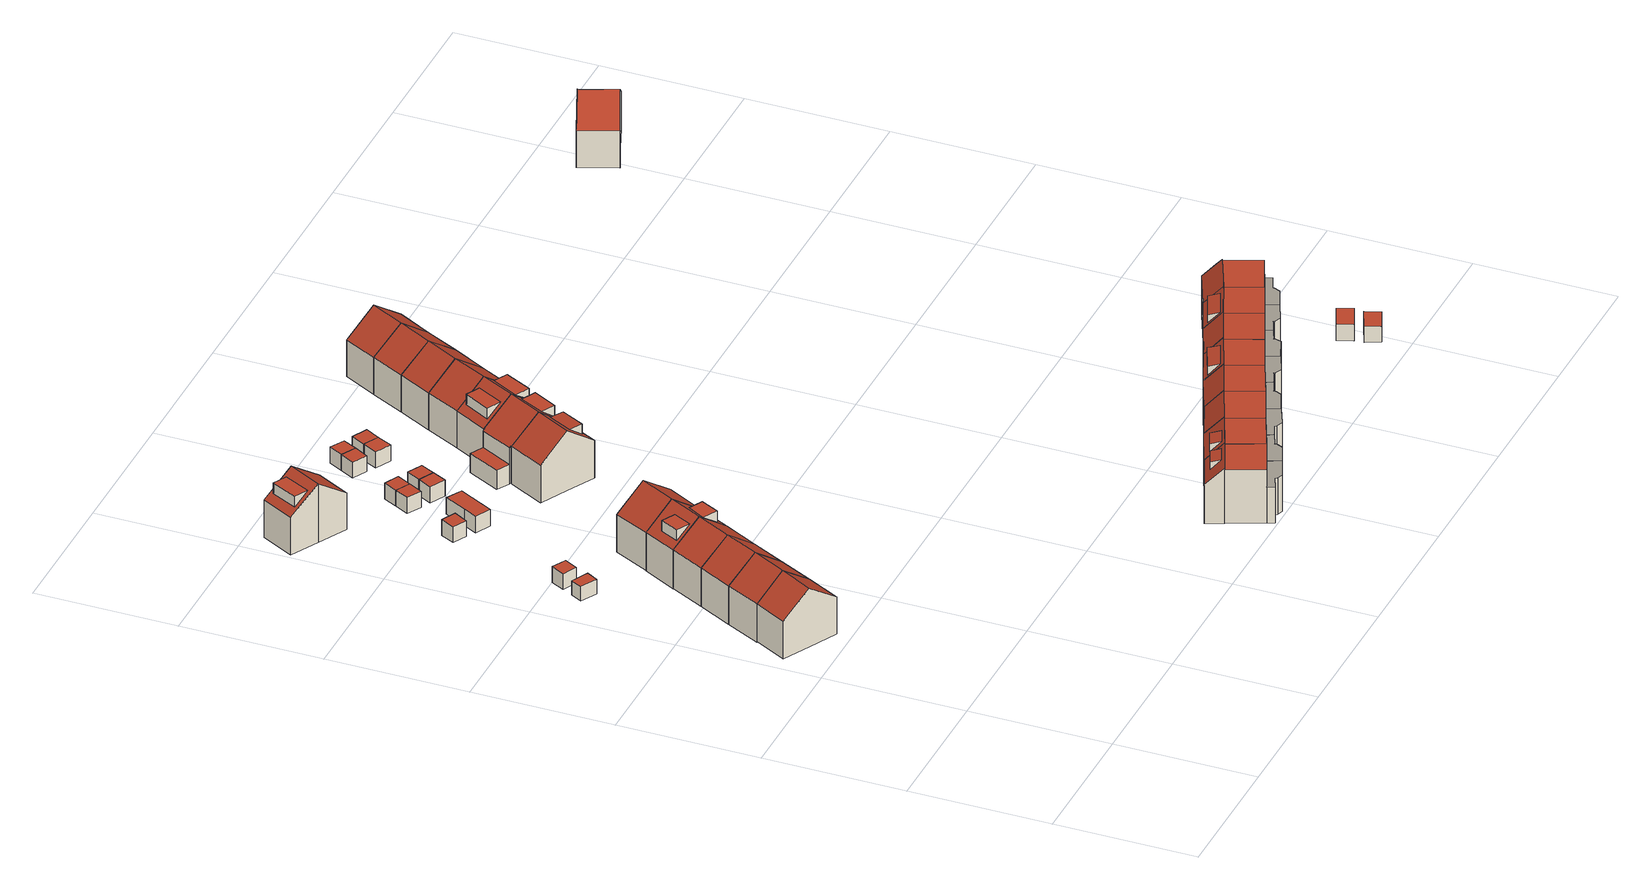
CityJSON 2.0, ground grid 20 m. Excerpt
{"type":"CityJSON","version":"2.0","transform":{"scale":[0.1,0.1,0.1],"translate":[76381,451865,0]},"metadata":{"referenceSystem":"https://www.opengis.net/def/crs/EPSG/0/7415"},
"CityObjects":{
"building1":{"type":"Building","attributes":{"Volume":343.25,"Dakoppervlakte":58.41,"Muuroppervlakte":189.52,"Vloeroppervlakte":47.1,"hoogte_Z_max_in_m_NAP":9.98,"GEB_DOEL":"woonfunctie","dateOfConstruction":"1986-01-01","measuredHeight":8.92},"geometry":[{"type":"Solid","lod":"2","boundaries":[[[[0,1,2,3,4,5]],[[6,7,8,9]],[[10,11,8,7]],[[10,2,1,11]],[[5,4,6,9]],[[7,6,4,3]],[[9,8,11,1,0,5]],[[2,10,7,3]]]],"semantics":{"surfaces":[{"type":"GroundSurface"},{"type":"RoofSurface"},{"type":"WallSurface"}],"values":[[0,1,1,2,2,2,2,2]]}}]},
"building2":{"type":"Building","attributes":{"Volume":354.27,"Dakoppervlakte":60.07,"Muuroppervlakte":192.04,"Vloeroppervlakte":48.44,"hoogte_Z_max_in_m_NAP":9.98,"GEB_DOEL":"woonfunctie","dateOfConstruction":"1986-01-01","measuredHeight":8.95},"geometry":[{"type":"Solid","lod":"2","boundaries":[[[[12,13,14,15,16,17]],[[18,7,6,19]],[[10,7,18,20]],[[19,6,16,15]],[[20,13,12,10]],[[7,10,12,17]],[[19,15,14,13,20,18]],[[17,16,6,7]]]],"semantics":{"surfaces":[{"type":"GroundSurface"},{"type":"RoofSurface"},{"type":"WallSurface"}],"values":[[0,1,1,2,2,2,2,2]]}}]},
"building3":{"type":"Building","attributes":{"Volume":11.08,"Dakoppervlakte":4.88,"Muuroppervlakte":20.39,"Vloeroppervlakte":4.88,"hoogte_Z_max_in_m_NAP":3.25,"GEB_DOEL":"onbekend","dateOfConstruction":"1986-01-01","measuredHeight":2.27},"geometry":[{"type":"Solid","lod":"2","boundaries":[[[[21,22,23,24]],[[25,26,27,28]],[[24,26,25,21]],[[24,23,27,26]],[[28,27,23,22]],[[22,21,25,28]]]],"semantics":{"surfaces":[{"type":"GroundSurface"},{"type":"RoofSurface"},{"type":"WallSurface"}],"values":[[0,1,2,2,2,2]]}}]},
"building4":{"type":"Building","attributes":{"Volume":351.64,"Dakoppervlakte":59.51,"Muuroppervlakte":191.82,"Vloeroppervlakte":47.98,"hoogte_Z_max_in_m_NAP":9.98,"GEB_DOEL":"woonfunctie","dateOfConstruction":"1986-01-01","measuredHeight":8.96},"geometry":[{"type":"Solid","lod":"2","boundaries":[[[[29,15,14,13,30,31]],[[32,33,18,19]],[[34,20,18,33]],[[20,34,30,13]],[[32,19,15,29]],[[33,32,29,31]],[[19,18,20,13,14,15]],[[31,30,34,33]]]],"semantics":{"surfaces":[{"type":"GroundSurface"},{"type":"RoofSurface"},{"type":"WallSurface"}],"values":[[0,1,1,2,2,2,2,2]]}}]},
"building5":{"type":"Building","attributes":{"Volume":11.89,"Dakoppervlakte":4.83,"Muuroppervlakte":21.63,"Vloeroppervlakte":4.83,"hoogte_Z_max_in_m_NAP":3.43,"GEB_DOEL":"onbekend","dateOfConstruction":"1986-01-01","measuredHeight":2.46},"geometry":[{"type":"Solid","lod":"2","boundaries":[[[[35,36,37,38]],[[39,40,41,42]],[[38,40,39,35]],[[38,37,41,40]],[[36,42,41,37]],[[36,35,39,42]]]],"semantics":{"surfaces":[{"type":"GroundSurface"},{"type":"RoofSurface"},{"type":"WallSurface"}],"values":[[0,1,2,2,2,2]]}}]},
"building6":{"type":"Building","attributes":{"Volume":354.83,"Dakoppervlakte":60.07,"Muuroppervlakte":192.38,"Vloeroppervlakte":48.44,"hoogte_Z_max_in_m_NAP":9.98,"GEB_DOEL":"woonfunctie","dateOfConstruction":"1986-01-01","measuredHeight":8.96},"geometry":[{"type":"Solid","lod":"2","boundaries":[[[[29,31,30,43,44,45]],[[46,47,33,32]],[[48,34,33,47]],[[29,45,46,32]],[[34,48,43,30]],[[31,33,34,30]],[[46,45,44,43,48,47]],[[31,29,32,33]]]],"semantics":{"surfaces":[{"type":"GroundSurface"},{"type":"RoofSurface"},{"type":"WallSurface"}],"values":[[0,1,1,2,2,2,2,2]]}}]},
"building7":{"type":"Building","attributes":{"Volume":366.99,"Dakoppervlakte":44.01,"Muuroppervlakte":194.55,"Vloeroppervlakte":48.16,"hoogte_Z_max_in_m_NAP":9.98,"GEB_DOEL":"woonfunctie","dateOfConstruction":"1986-01-01","measuredHeight":9.05},"children":["building7-1","building7-2"],"geometry":[{"type":"Solid","lod":"2","boundaries":[[[[49,50,51,52,53,54]],[[47,46,55,56],[57,58,59,60]],[[56,61,48,47],[62,63,64,65]],[[53,52,55,46]],[[51,56,55,52]],[[48,49,54,53,46,47]],[[61,50,49,48]],[[50,61,56,51]],[[60,66,67,57]],[[66,60,59]],[[67,66,59,58]],[[58,57,67]],[[62,65,68,69]],[[68,65,64]],[[69,68,64,63]],[[69,63,62]]]],"semantics":{"surfaces":[{"type":"GroundSurface"},{"type":"RoofSurface"},{"type":"WallSurface"}],"values":[[0,1,1,2,2,2,2,2,1,2,2,2,1,2,2,2]]}}]},
"building7-1":{"type":"BuildingInstallation","attributes":{"relationToConstruction":"outside"},"parents":["building7"],"geometry":[{"type":"MultiSurface","lod":"2","boundaries":[[[60,66,67,57]],[[66,60,59]],[[67,66,59,58]],[[58,57,67]]],"semantics":{"surfaces":[{"type":"RoofSurface"},{"type":"WallSurface"}],"values":[0,1,1,1]}}]},
"building7-2":{"type":"BuildingInstallation","attributes":{"relationToConstruction":"outside"},"parents":["building7"],"geometry":[{"type":"MultiSurface","lod":"2","boundaries":[[[62,65,68,69]],[[68,65,64]],[[69,68,64,63]],[[69,63,62]]],"semantics":{"surfaces":[{"type":"RoofSurface"},{"type":"WallSurface"}],"values":[0,1,1,1]}}]},
"building8":{"type":"Building","attributes":{"Volume":364.09,"Dakoppervlakte":49.51,"Muuroppervlakte":193.72,"Vloeroppervlakte":49.14,"hoogte_Z_max_in_m_NAP":9.94,"GEB_DOEL":"woonfunctie","dateOfConstruction":"1986-01-01","measuredHeight":8.93},"children":["building8-1"],"geometry":[{"type":"Solid","lod":"2","boundaries":[[[[70,71,72,73,74,75]],[[76,77,78,79]],[[78,80,81,79],[82,83,84,85]],[[81,80,71,70]],[[75,79,81,70]],[[76,74,73,77]],[[75,74,76,79]],[[80,78,77,73,72,71]],[[86,87,82,85]],[[86,85,84]],[[87,86,84,83]],[[87,83,82]]]],"semantics":{"surfaces":[{"type":"GroundSurface"},{"type":"RoofSurface"},{"type":"WallSurface"}],"values":[[0,1,1,2,2,2,2,2,1,2,2,2]]}}]},
"building8-1":{"type":"BuildingInstallation","attributes":{"relationToConstruction":"outside"},"parents":["building8"],"geometry":[{"type":"MultiSurface","lod":"2","boundaries":[[[86,87,82,85]],[[86,85,84]],[[87,86,84,83]],[[87,83,82]]],"semantics":{"surfaces":[{"type":"RoofSurface"},{"type":"WallSurface"}],"values":[0,1,1,1]}}]},
"building9":{"type":"Building","attributes":{"Volume":373.85,"Dakoppervlakte":63.21,"Muuroppervlakte":196.17,"Vloeroppervlakte":50.97,"hoogte_Z_max_in_m_NAP":9.98,"GEB_DOEL":"woonfunctie","dateOfConstruction":"1986-01-01","measuredHeight":8.98},"geometry":[{"type":"Solid","lod":"2","boundaries":[[[[88,89,90,91,92,93]],[[94,95,56,55]],[[56,95,96,61]],[[55,90,89,94]],[[61,96,93,92]],[[91,56,61,92]],[[94,89,88,93,96,95]],[[91,90,55,56]]]],"semantics":{"surfaces":[{"type":"GroundSurface"},{"type":"RoofSurface"},{"type":"WallSurface"}],"values":[[0,1,1,2,2,2,2,2]]}}]},
"building10":{"type":"Building","attributes":{"Volume":11.78,"Dakoppervlakte":4.84,"Muuroppervlakte":21.43,"Vloeroppervlakte":4.84,"hoogte_Z_max_in_m_NAP":3.41,"GEB_DOEL":"onbekend","dateOfConstruction":"1986-01-01","measuredHeight":2.44},"geometry":[{"type":"Solid","lod":"2","boundaries":[[[[97,98,99,100]],[[101,102,103,104]],[[100,102,101,97]],[[100,99,103,102]],[[98,104,103,99]],[[98,97,101,104]]]],"semantics":{"surfaces":[{"type":"GroundSurface"},{"type":"RoofSurface"},{"type":"WallSurface"}],"values":[[0,1,2,2,2,2]]}}]},
"building11":{"type":"Building","attributes":{"Volume":34.91,"Dakoppervlakte":14.15,"Muuroppervlakte":40.33,"Vloeroppervlakte":14.15,"hoogte_Z_max_in_m_NAP":3.41,"GEB_DOEL":"onbekend","dateOfConstruction":"1986-01-01","measuredHeight":2.47},"geometry":[{"type":"Solid","lod":"2","boundaries":[[[[105,106,107,108,109]],[[110,111,112,113,114]],[[106,105,111,110]],[[105,109,112,111]],[[109,108,113,112]],[[113,108,107,114]],[[114,107,106,110]]]],"semantics":{"surfaces":[{"type":"GroundSurface"},{"type":"RoofSurface"},{"type":"WallSurface"}],"values":[[0,1,2,2,2,2,2]]}}]},
"building12":{"type":"Building","attributes":{"Volume":12.37,"Dakoppervlakte":5.14,"Muuroppervlakte":21.82,"Vloeroppervlakte":5.14,"hoogte_Z_max_in_m_NAP":3.38,"GEB_DOEL":"onbekend","dateOfConstruction":"1986-01-01","measuredHeight":2.41},"geometry":[{"type":"Solid","lod":"2","boundaries":[[[[115,116,117,118]],[[119,120,121,122]],[[117,116,122,121]],[[116,115,119,122]],[[118,120,119,115]],[[118,117,121,120]]]],"semantics":{"surfaces":[{"type":"GroundSurface"},{"type":"RoofSurface"},{"type":"WallSurface"}],"values":[[0,1,2,2,2,2]]}}]},
"building13":{"type":"Building","attributes":{"Volume":12.32,"Dakoppervlakte":5.15,"Muuroppervlakte":21.73,"Vloeroppervlakte":5.15,"hoogte_Z_max_in_m_NAP":3.38,"GEB_DOEL":"onbekend","dateOfConstruction":"1986-01-01","measuredHeight":2.39},"geometry":[{"type":"Solid","lod":"2","boundaries":[[[[123,124,115,118]],[[125,120,119,126]],[[123,118,120,125]],[[118,115,119,120]],[[119,115,124,126]],[[123,125,126,124]]]],"semantics":{"surfaces":[{"type":"GroundSurface"},{"type":"RoofSurface"},{"type":"WallSurface"}],"values":[[0,1,2,2,2,2]]}}]},
"building14":{"type":"Building","attributes":{"Volume":13.32,"Dakoppervlakte":5.54,"Muuroppervlakte":22.66,"Vloeroppervlakte":5.54,"hoogte_Z_max_in_m_NAP":3.38,"GEB_DOEL":"onbekend","dateOfConstruction":"1986-01-01","measuredHeight":2.4},"geometry":[{"type":"Solid","lod":"2","boundaries":[[[[127,128,129,130]],[[131,132,133,134]],[[127,130,132,131]],[[130,129,133,132]],[[133,129,128,134]],[[127,131,134,128]]]],"semantics":{"surfaces":[{"type":"GroundSurface"},{"type":"RoofSurface"},{"type":"WallSurface"}],"values":[[0,1,2,2,2,2]]}}]},
"building15":{"type":"Building","attributes":{"Volume":13.22,"Dakoppervlakte":5.52,"Muuroppervlakte":22.52,"Vloeroppervlakte":5.52,"hoogte_Z_max_in_m_NAP":3.38,"GEB_DOEL":"onbekend","dateOfConstruction":"1986-01-01","measuredHeight":2.39},"geometry":[{"type":"Solid","lod":"2","boundaries":[[[[129,135,136,130]],[[137,138,133,132]],[[130,132,133,129]],[[130,136,137,132]],[[135,138,137,136]],[[135,129,133,138]]]],"semantics":{"surfaces":[{"type":"GroundSurface"},{"type":"RoofSurface"},{"type":"WallSurface"}],"values":[[0,1,2,2,2,2]]}}]},
"building16":{"type":"Building","attributes":{"Volume":12.93,"Dakoppervlakte":5.38,"Muuroppervlakte":22.31,"Vloeroppervlakte":5.38,"hoogte_Z_max_in_m_NAP":3.38,"GEB_DOEL":"onbekend","dateOfConstruction":"1986-01-01","measuredHeight":2.41},"geometry":[{"type":"Solid","lod":"2","boundaries":[[[[139,140,141,142]],[[143,144,145,146]],[[141,140,146,145]],[[143,146,140,139]],[[142,144,143,139]],[[142,141,145,144]]]],"semantics":{"surfaces":[{"type":"GroundSurface"},{"type":"RoofSurface"},{"type":"WallSurface"}],"values":[[0,1,2,2,2,2]]}}]},
"building17":{"type":"Building","attributes":{"Volume":382.59,"Dakoppervlakte":53.85,"Muuroppervlakte":196.72,"Vloeroppervlakte":51.3,"hoogte_Z_max_in_m_NAP":9.95,"GEB_DOEL":"woonfunctie","dateOfConstruction":"1986-01-01","measuredHeight":9},"children":["building17-1"],"geometry":[{"type":"Solid","lod":"2","boundaries":[[[[147,148,149,150,151,152]],[[153,154,155,156],[157,158,159,160]],[[154,153,161,162]],[[155,151,150,156]],[[153,156,150,149]],[[148,147,162,161]],[[149,148,161,153]],[[155,154,162,147,152,151]],[[163,164,160,159]],[[163,158,157,164]],[[157,160,164]],[[163,159,158]]]],"semantics":{"surfaces":[{"type":"GroundSurface"},{"type":"RoofSurface"},{"type":"WallSurface"}],"values":[[0,1,1,2,2,2,2,2,1,2,2,2]]}}]},
"building17-1":{"type":"BuildingInstallation","attributes":{"relationToConstruction":"outside"},"parents":["building17"],"geometry":[{"type":"MultiSurface","lod":"2","boundaries":[[[163,164,160,159]],[[163,158,157,164]],[[157,160,164]],[[163,159,158]]],"semantics":{"surfaces":[{"type":"RoofSurface"},{"type":"WallSurface"}],"values":[0,1,1,1]}}]},
"building18":{"type":"Building","attributes":{"Volume":12.96,"Dakoppervlakte":5.38,"Muuroppervlakte":22.37,"Vloeroppervlakte":5.38,"hoogte_Z_max_in_m_NAP":3.38,"GEB_DOEL":"onbekend","dateOfConstruction":"1986-01-01","measuredHeight":2.41},"geometry":[{"type":"Solid","lod":"2","boundaries":[[[[139,142,165,166]],[[167,144,143,168]],[[165,142,144,167]],[[142,139,143,144]],[[143,139,166,168]],[[166,165,167,168]]]],"semantics":{"surfaces":[{"type":"GroundSurface"},{"type":"RoofSurface"},{"type":"WallSurface"}],"values":[[0,1,2,2,2,2]]}}]},
"building19":{"type":"Building","attributes":{"Volume":420.65,"Dakoppervlakte":46.7,"Muuroppervlakte":227.82,"Vloeroppervlakte":56.4,"hoogte_Z_max_in_m_NAP":9.1,"GEB_DOEL":"woonfunctie","dateOfConstruction":"1982-01-01","measuredHeight":8.34},"children":["building19-1"],"geometry":[{"type":"Solid","lod":"2","boundaries":[[[[169,170,171,172,173,174,175,176,177,178,179]],[[180,181,182,183]],[[184,185,186,187],[188,189,190,191]],[[192,193,194,195,196,197,198]],[[181,180,193,178,177]],[[183,182,174,173,194]],[[195,172,171,196]],[[196,171,170,197]],[[197,170,169,198]],[[198,169,179,192]],[[178,193,192,179]],[[194,193,180,183]],[[177,176,185,184,181]],[[185,176,175,186]],[[175,174,182,187,186]],[[187,182,181,184]],[[195,194,173,172]],[[199,200,189,188]],[[188,191,199]],[[200,199,191,190]],[[190,189,200]]]],"semantics":{"surfaces":[{"type":"GroundSurface"},{"type":"RoofSurface"},{"type":"OuterFloorSurface"},{"type":"WallSurface"}],"values":[[0,1,1,2,3,3,3,3,3,3,3,3,3,3,3,3,3,1,3,3,3]]}}]},
"building19-1":{"type":"BuildingInstallation","attributes":{"relationToConstruction":"outside"},"parents":["building19"],"geometry":[{"type":"MultiSurface","lod":"2","boundaries":[[[199,200,189,188]],[[188,191,199]],[[200,199,191,190]],[[190,189,200]]],"semantics":{"surfaces":[{"type":"RoofSurface"},{"type":"WallSurface"}],"values":[0,1,1,1]}}]},
"building20":{"type":"Building","attributes":{"Volume":13.27,"Dakoppervlakte":5.45,"Muuroppervlakte":22.74,"Vloeroppervlakte":5.45,"hoogte_Z_max_in_m_NAP":3.38,"GEB_DOEL":"onbekend","dateOfConstruction":"1986-01-01","measuredHeight":2.43},"geometry":[{"type":"Solid","lod":"2","boundaries":[[[[201,202,203,204]],[[205,206,207,208]],[[204,206,205,201]],[[204,203,207,206]],[[202,208,207,203]],[[202,201,205,208]]]],"semantics":{"surfaces":[{"type":"GroundSurface"},{"type":"RoofSurface"},{"type":"WallSurface"}],"values":[[0,1,2,2,2,2]]}}]},
"building21":{"type":"Building","attributes":{"Volume":397.71,"Dakoppervlakte":62.47,"Muuroppervlakte":204.57,"Vloeroppervlakte":60.88,"hoogte_Z_max_in_m_NAP":9.95,"GEB_DOEL":"woonfunctie","dateOfConstruction":"1986-01-01","measuredHeight":8.91},"children":["building21-1"],"geometry":[{"type":"Solid","lod":"2","boundaries":[[[[209,210,211,212,213,214,215,216,217,218,219,220]],[[221,222,161,153,223,224,225,226]],[[153,156,227,223],[228,229,230,231]],[[232,233,234,235]],[[220,227,156,209]],[[224,218,217,225]],[[226,225,217,216,232]],[[221,235,213,212,222]],[[212,211,161,222]],[[153,161,211,210]],[[215,233,232,216]],[[233,215,214,234]],[[235,234,214,213]],[[235,221,226,232]],[[210,209,156,153]],[[224,223,227,220,219,218]],[[236,228,231,237]],[[237,230,229,236]],[[229,228,236]],[[237,231,230]]]],"semantics":{"surfaces":[{"type":"GroundSurface"},{"type":"RoofSurface"},{"type":"WallSurface"}],"values":[[0,1,1,1,2,2,2,2,2,2,2,2,2,2,2,2,1,2,2,2]]}}]},
"building21-1":{"type":"BuildingInstallation","attributes":{"relationToConstruction":"outside"},"parents":["building21"],"geometry":[{"type":"MultiSurface","lod":"2","boundaries":[[[236,228,231,237]],[[237,230,229,236]],[[229,228,236]],[[237,231,230]]],"semantics":{"surfaces":[{"type":"RoofSurface"},{"type":"WallSurface"}],"values":[0,1,1,1]}}]},
"building22":{"type":"Building","attributes":{"Volume":13.1,"Dakoppervlakte":5.45,"Muuroppervlakte":22.45,"Vloeroppervlakte":5.45,"hoogte_Z_max_in_m_NAP":3.38,"GEB_DOEL":"onbekend","dateOfConstruction":"1986-01-01","measuredHeight":2.4},"geometry":[{"type":"Solid","lod":"2","boundaries":[[[[238,239,240,241]],[[207,242,243,208]],[[240,239,208,243]],[[239,238,207,208]],[[207,238,241,242]],[[240,243,242,241]]]],"semantics":{"surfaces":[{"type":"GroundSurface"},{"type":"RoofSurface"},{"type":"WallSurface"}],"values":[[0,1,2,2,2,2]]}}]},
"building23":{"type":"Building","attributes":{"Volume":364.3,"Dakoppervlakte":36.92,"Muuroppervlakte":190.36,"Vloeroppervlakte":48.13,"hoogte_Z_max_in_m_NAP":9.95,"GEB_DOEL":"woonfunctie","dateOfConstruction":"1986-01-01","measuredHeight":8.92},"children":["building23-1","building23-2"],"geometry":[{"type":"Solid","lod":"2","boundaries":[[[[218,244,245,246,220,219]],[[247,248,224,223],[249,250,251,252]],[[223,227,253,247],[254,255,256,257]],[[220,246,253,227]],[[245,247,253,246]],[[227,223,224,218,219,220]],[[224,248,244,218]],[[244,248,247,245]],[[249,252,258,259]],[[258,252,251]],[[259,258,251,250]],[[259,250,249]],[[260,254,257,261]],[[261,256,255,260]],[[255,254,260]],[[261,257,256]]]],"semantics":{"surfaces":[{"type":"GroundSurface"},{"type":"RoofSurface"},{"type":"WallSurface"}],"values":[[0,1,1,2,2,2,2,2,1,2,2,2,1,2,2,2]]}}]},
"building23-1":{"type":"BuildingInstallation","attributes":{"relationToConstruction":"outside"},"parents":["building23"],"geometry":[{"type":"MultiSurface","lod":"2","boundaries":[[[249,252,258,259]],[[258,252,251]],[[259,258,251,250]],[[259,250,249]]],"semantics":{"surfaces":[{"type":"RoofSurface"},{"type":"WallSurface"}],"values":[0,1,1,1]}}]},
"building23-2":{"type":"BuildingInstallation","attributes":{"relationToConstruction":"outside"},"parents":["building23"],"geometry":[{"type":"MultiSurface","lod":"2","boundaries":[[[260,254,257,261]],[[261,256,255,260]],[[255,254,260]],[[261,257,256]]],"semantics":{"surfaces":[{"type":"RoofSurface"},{"type":"WallSurface"}],"values":[0,1,1,1]}}]},
"building24":{"type":"Building","attributes":{"Volume":430.32,"Dakoppervlakte":48.14,"Muuroppervlakte":229.73,"Vloeroppervlakte":57.48,"hoogte_Z_max_in_m_NAP":9.1,"GEB_DOEL":"woonfunctie","dateOfConstruction":"1982-01-01","measuredHeight":8.36},"children":["building24-1"],"geometry":[{"type":"Solid","lod":"2","boundaries":[[[[262,263,264,265,266,267,268,269,270,271,272]],[[273,274,181,180]],[[275,185,184,276],[277,278,279,280]],[[281,282,283,284,285,193,192]],[[264,274,273,285,265]],[[272,271,193,180,181]],[[192,270,269,281]],[[269,268,282,281]],[[282,268,267,283]],[[267,266,284,283]],[[284,266,265,285]],[[193,285,273,180]],[[276,274,264,263,275]],[[275,263,262,185]],[[181,184,185,262,272]],[[274,276,184,181]],[[193,271,270,192]],[[277,280,286,287]],[[286,280,279]],[[287,286,279,278]],[[287,278,277]]]],"semantics":{"surfaces":[{"type":"GroundSurface"},{"type":"RoofSurface"},{"type":"OuterFloorSurface"},{"type":"WallSurface"}],"values":[[0,1,1,2,3,3,3,3,3,3,3,3,3,3,3,3,3,1,3,3,3]]}}]},
"building24-1":{"type":"BuildingInstallation","attributes":{"relationToConstruction":"outside"},"parents":["building24"],"geometry":[{"type":"MultiSurface","lod":"2","boundaries":[[[277,280,286,287]],[[286,280,279]],[[287,286,279,278]],[[287,278,277]]],"semantics":{"surfaces":[{"type":"RoofSurface"},{"type":"WallSurface"}],"values":[0,1,1,1]}}]},
"building25":{"type":"Building","attributes":{"Volume":357.54,"Dakoppervlakte":61.34,"Muuroppervlakte":191.66,"Vloeroppervlakte":49.33,"hoogte_Z_max_in_m_NAP":9.95,"GEB_DOEL":"woonfunctie","dateOfConstruction":"1986-01-01","measuredHeight":8.91},"geometry":[{"type":"Solid","lod":"2","boundaries":[[[[244,288,289,290,246,245]],[[291,247,253,292]],[[248,247,291,293]],[[246,290,292,253]],[[248,293,288,244]],[[247,248,244,245]],[[289,288,293,291,292,290]],[[245,246,253,247]]]],"semantics":{"surfaces":[{"type":"GroundSurface"},{"type":"RoofSurface"},{"type":"WallSurface"}],"values":[[0,1,1,2,2,2,2,2]]}}]},
"building26":{"type":"Building","attributes":{"Volume":427.98,"Dakoppervlakte":53.81,"Muuroppervlakte":228.35,"Vloeroppervlakte":57.96,"hoogte_Z_max_in_m_NAP":9.1,"GEB_DOEL":"woonfunctie","dateOfConstruction":"1982-01-01","measuredHeight":8.3},"geometry":[{"type":"Solid","lod":"2","boundaries":[[[[294,295,296,297,298,299,300,301,302,303,304]],[[305,306,307,308,309,285,284]],[[274,273,310,311]],[[312,313,275,276]],[[285,273,274,303,302]],[[285,302,301,284]],[[284,301,300,305]],[[305,300,299,306]],[[299,298,307,306]],[[307,298,297,308]],[[297,296,309,308]],[[310,273,285,309]],[[313,294,304,275]],[[276,275,304,303,274]],[[295,294,313,312,311]],[[274,311,312,276]],[[310,309,296,295,311]]]],"semantics":{"surfaces":[{"type":"GroundSurface"},{"type":"OuterFloorSurface"},{"type":"RoofSurface"},{"type":"WallSurface"}],"values":[[0,1,2,2,3,3,3,3,3,3,3,3,3,3,3,3,3]]}}]},
"building27":{"type":"Building","attributes":{"Volume":348.65,"Dakoppervlakte":59.72,"Muuroppervlakte":190.45,"Vloeroppervlakte":48.03,"hoogte_Z_max_in_m_NAP":9.95,"GEB_DOEL":"woonfunctie","dateOfConstruction":"1986-01-01","measuredHeight":8.92},"geometry":[{"type":"Solid","lod":"2","boundaries":[[[[314,290,289,288,315,316]],[[293,291,317,318]],[[292,319,317,291]],[[290,314,319,292]],[[293,318,315,288]],[[289,291,293,288]],[[318,317,319,314,316,315]],[[289,290,292,291]]]],"semantics":{"surfaces":[{"type":"GroundSurface"},{"type":"RoofSurface"},{"type":"WallSurface"}],"values":[[0,1,1,2,2,2,2,2]]}}]},
"building28":{"type":"Building","attributes":{"Volume":353.29,"Dakoppervlakte":60.57,"Muuroppervlakte":191.16,"Vloeroppervlakte":48.71,"hoogte_Z_max_in_m_NAP":9.95,"GEB_DOEL":"woonfunctie","dateOfConstruction":"1986-01-01","measuredHeight":8.92},"geometry":[{"type":"Solid","lod":"2","boundaries":[[[[320,321,322,314,316,315]],[[318,317,323,324]],[[317,319,325,323]],[[318,324,320,315]],[[314,322,325,319]],[[323,325,322,321]],[[318,315,316,314,319,317]],[[320,324,323,321]]]],"semantics":{"surfaces":[{"type":"GroundSurface"},{"type":"RoofSurface"},{"type":"WallSurface"}],"values":[[0,1,1,2,2,2,2,2]]}}]},
"building29":{"type":"Building","attributes":{"Volume":429.17,"Dakoppervlakte":53.64,"Muuroppervlakte":229.31,"Vloeroppervlakte":57.66,"hoogte_Z_max_in_m_NAP":9.1,"GEB_DOEL":"woonfunctie","dateOfConstruction":"1982-01-01","measuredHeight":8.35},"geometry":[{"type":"Solid","lod":"2","boundaries":[[[[326,327,297,296,295,294,328,329,330,331,332]],[[333,334,309,308,335,336,337]],[[338,339,311,310]],[[312,340,341,313]],[[338,334,330,329,339]],[[296,297,308,309]],[[297,327,335,308]],[[327,326,336,335]],[[336,326,332,337]],[[332,331,333,337]],[[330,334,333,331]],[[338,310,309,334]],[[340,339,329,328,341]],[[341,328,294,313]],[[294,295,311,312,313]],[[311,339,340,312]],[[295,296,309,310,311]]]],"semantics":{"surfaces":[{"type":"GroundSurface"},{"type":"OuterFloorSurface"},{"type":"RoofSurface"},{"type":"WallSurface"}],"values":[[0,1,2,2,3,3,3,3,3,3,3,3,3,3,3,3,3]]}}]},
"building30":{"type":"Building","attributes":{"Volume":354.25,"Dakoppervlakte":60.54,"Muuroppervlakte":191.95,"Vloeroppervlakte":48.68,"hoogte_Z_max_in_m_NAP":9.95,"GEB_DOEL":"woonfunctie","dateOfConstruction":"1986-01-01","measuredHeight":8.95},"geometry":[{"type":"Solid","lod":"2","boundaries":[[[[321,320,342,343,344,322]],[[325,345,346,323]],[[324,323,346,347]],[[347,342,320,324]],[[322,344,345,325]],[[343,346,345,344]],[[324,320,321,322,325,323]],[[343,342,347,346]]]],"semantics":{"surfaces":[{"type":"GroundSurface"},{"type":"RoofSurface"},{"type":"WallSurface"}],"values":[[0,1,1,2,2,2,2,2]]}}]},
"building31":{"type":"Building","attributes":{"Volume":426.9,"Dakoppervlakte":43.93,"Muuroppervlakte":227.23,"Vloeroppervlakte":57.12,"hoogte_Z_max_in_m_NAP":9.1,"GEB_DOEL":"woonfunctie","dateOfConstruction":"1982-01-01","measuredHeight":8.3},"children":["building31-1"],"geometry":[{"type":"Solid","lod":"2","boundaries":[[[[348,331,330,329,328,349,350,351,352,353,354]],[[355,356,339,338]],[[340,357,358,341],[359,360,361,362]],[[363,364,365,366,367,334,333]],[[350,356,355,367,351]],[[338,339,329,330,334]],[[363,333,331,348]],[[348,354,364,363]],[[354,353,365,364]],[[366,365,353,352]],[[351,367,366,352]],[[355,338,334,367]],[[350,349,358,357,356]],[[358,349,328,341]],[[328,329,339,340,341]],[[339,356,357,340]],[[330,331,333,334]],[[362,368,369,359]],[[368,362,361]],[[369,368,361,360]],[[360,359,369]]]],"semantics":{"surfaces":[{"type":"GroundSurface"},{"type":"RoofSurface"},{"type":"OuterFloorSurface"},{"type":"WallSurface"}],"values":[[0,1,1,2,3,3,3,3,3,3,3,3,3,3,3,3,3,1,3,3,3]]}}]},
"building31-1":{"type":"BuildingInstallation","attributes":{"relationToConstruction":"outside"},"parents":["building31"],"geometry":[{"type":"MultiSurface","lod":"2","boundaries":[[[362,368,369,359]],[[368,362,361]],[[369,368,361,360]],[[360,359,369]]],"semantics":{"surfaces":[{"type":"RoofSurface"},{"type":"WallSurface"}],"values":[0,1,1,1]}}]},
"building32":{"type":"Building","attributes":{"Volume":423.03,"Dakoppervlakte":53.01,"Muuroppervlakte":227.61,"Vloeroppervlakte":57.21,"hoogte_Z_max_in_m_NAP":9.1,"GEB_DOEL":"woonfunctie","dateOfConstruction":"1982-01-01","measuredHeight":8.31},"geometry":[{"type":"Solid","lod":"2","boundaries":[[[[370,371,372,352,351,350,349,373,374,375,376]],[[377,378,379,380,381,367,366]],[[382,383,356,355]],[[384,358,357,385]],[[382,381,375,374,383]],[[367,351,352,366]],[[377,366,352,372]],[[377,372,371,378]],[[370,379,378,371]],[[370,376,380,379]],[[376,375,381,380]],[[382,355,367,381]],[[385,383,374,373,384]],[[384,373,349,358]],[[356,357,358,349,350]],[[357,356,383,385]],[[355,356,350,351,367]]]],"semantics":{"surfaces":[{"type":"GroundSurface"},{"type":"OuterFloorSurface"},{"type":"RoofSurface"},{"type":"WallSurface"}],"values":[[0,1,2,2,3,3,3,3,3,3,3,3,3,3,3,3,3]]}}]},
"building33":{"type":"Building","attributes":{"Volume":420.64,"Dakoppervlakte":42.52,"Muuroppervlakte":226.09,"Vloeroppervlakte":56.24,"hoogte_Z_max_in_m_NAP":9.1,"GEB_DOEL":"woonfunctie","dateOfConstruction":"1982-01-01","measuredHeight":8.31},"children":["building33-1"],"geometry":[{"type":"Solid","lod":"2","boundaries":[[[[386,376,375,374,373,387,388,389,390,391,392]],[[393,394,383,382]],[[385,395,396,384],[397,398,399,400]],[[401,402,403,404,405,381,380]],[[388,394,393,405,389]],[[374,375,381,382,383]],[[376,386,401,380]],[[386,392,402,401]],[[402,392,391,403]],[[403,391,390,404]],[[404,390,389,405]],[[381,405,393,382]],[[395,394,388,387,396]],[[396,387,373,384]],[[373,374,383,385,384]],[[385,383,394,395]],[[375,376,380,381]],[[397,400,406,407]],[[406,400,399]],[[399,398,407,406]],[[407,398,397]]]],"semantics":{"surfaces":[{"type":"GroundSurface"},{"type":"RoofSurface"},{"type":"OuterFloorSurface"},{"type":"WallSurface"}],"values":[[0,1,1,2,3,3,3,3,3,3,3,3,3,3,3,3,3,1,3,3,3]]}}]},
"building33-1":{"type":"BuildingInstallation","attributes":{"relationToConstruction":"outside"},"parents":["building33"],"geometry":[{"type":"MultiSurface","lod":"2","boundaries":[[[397,400,406,407]],[[406,400,399]],[[399,398,407,406]],[[407,398,397]]],"semantics":{"surfaces":[{"type":"RoofSurface"},{"type":"WallSurface"}],"values":[0,1,1,1]}}]},
"building34":{"type":"Building","attributes":{"Volume":450.05,"Dakoppervlakte":55.25,"Muuroppervlakte":237.15,"Vloeroppervlakte":58.96,"hoogte_Z_max_in_m_NAP":9.1,"GEB_DOEL":"woonfunctie","dateOfConstruction":"1982-01-01","measuredHeight":8.54},"geometry":[{"type":"Solid","lod":"2","boundaries":[[[[408,409,410,411,412,413,414,415,416,417,418,419]],[[420,421,422,423,424,405,404]],[[393,425,426,394]],[[395,427,428,429,396]],[[418,426,425,424,419]],[[414,413,405,393,394]],[[412,411,420,404]],[[420,411,410,421]],[[421,410,409,422]],[[423,422,409,408]],[[419,424,423,408]],[[405,424,425,393]],[[429,416,415,396]],[[394,395,396,415,414]],[[418,417,428,427,426]],[[416,429,428,417]],[[394,426,427,395]],[[412,404,405,413]]]],"semantics":{"surfaces":[{"type":"GroundSurface"},{"type":"OuterFloorSurface"},{"type":"RoofSurface"},{"type":"WallSurface"}],"values":[[0,1,2,2,3,3,3,3,3,3,3,3,3,3,3,3,3,3]]}}]},
"building35":{"type":"Building","attributes":{"Volume":20.47,"Dakoppervlakte":8.24,"Muuroppervlakte":29.33,"Vloeroppervlakte":8.24,"hoogte_Z_max_in_m_NAP":3.09,"GEB_DOEL":"onbekend","dateOfConstruction":"1982-01-01","measuredHeight":2.48},"geometry":[{"type":"Solid","lod":"2","boundaries":[[[[430,431,432,433]],[[434,435,436,437]],[[430,433,434,437]],[[433,432,435,434]],[[431,436,435,432]],[[430,437,436,431]]]],"semantics":{"surfaces":[{"type":"GroundSurface"},{"type":"RoofSurface"},{"type":"WallSurface"}],"values":[[0,1,2,2,2,2]]}}]},
"building36":{"type":"Building","attributes":{"Volume":18.33,"Dakoppervlakte":7.59,"Muuroppervlakte":27.25,"Vloeroppervlakte":7.59,"hoogte_Z_max_in_m_NAP":2.91,"GEB_DOEL":"onbekend","dateOfConstruction":"1982-01-01","measuredHeight":2.41},"geometry":[{"type":"Solid","lod":"2","boundaries":[[[[438,439,440,441]],[[442,443,444,445]],[[441,445,444,438]],[[440,442,445,441]],[[439,443,442,440]],[[439,438,444,443]]]],"semantics":{"surfaces":[{"type":"GroundSurface"},{"type":"RoofSurface"},{"type":"WallSurface"}],"values":[[0,1,2,2,2,2]]}}]},
"building37":{"type":"Building","attributes":{"Volume":360.97,"Dakoppervlakte":61.45,"Muuroppervlakte":193.13,"Vloeroppervlakte":49.56,"hoogte_Z_max_in_m_NAP":9.94,"GEB_DOEL":"woonfunctie","dateOfConstruction":"1986-01-01","measuredHeight":8.93},"geometry":[{"type":"Solid","lod":"2","boundaries":[[[[446,447,448,449,450,451]],[[452,453,454,455]],[[456,457,455,454]],[[452,446,451,453]],[[456,449,448,457]],[[455,457,448,447]],[[450,449,456,454,453,451]],[[447,446,452,455]]]],"semantics":{"surfaces":[{"type":"GroundSurface"},{"type":"RoofSurface"},{"type":"WallSurface"}],"values":[[0,1,1,2,2,2,2,2]]}}]}
},
"vertices":[
[53,438,11],[15,458,11],[39,504,11],[78,485,11],[119,465,11],[94,417,11],[119,465,67],[78,485,100],[53,438,100],[94,417,67],[39,504,68],[15,458,68],
[39,504,10],[64,553,10],[103,533,10],[143,513,10],[119,465,10],[78,485,10],[103,533,100],[143,513,67],[64,553,68],
[74,751,10],[65,735,10],[42,747,10],[50,763,10],[74,751,32],[50,763,32],[42,747,32],[65,735,32],
[168,561,10],[89,601,10],[128,581,10],[168,561,67],[128,581,100],[89,601,68],
[88,787,10],[78,768,10],[58,778,10],[68,797,10],[88,787,34],[68,797,34],[58,778,34],[78,768,34],
[114,650,10],[153,630,10],[193,609,10],[193,609,67],[153,630,100],[114,650,68],
[114,650,9],[139,697,9],[177,678,9],[218,657,9],[193,609,9],[153,630,9],[218,657,66],[177,678,100],[180,655,91],[199,645,75],[186,619,75],[166,630,91],[139,697,68],[145,640,91],[126,650,75],[139,676,75],[158,666,91],[186,619,91],[199,645,91],[139,676,91],[126,650,91],
[0,1128,10],[25,1175,10],[65,1154,10],[106,1132,10],[82,1085,10],[40,1107,10],[82,1085,65],[106,1132,66],[65,1154,99],[40,1107,99],[25,1175,67],[0,1128,67],[32,1118,91],[13,1128,75],[32,1165,75],[51,1155,91],[32,1165,91],[13,1128,91],
[203,728,10],[244,707,10],[218,657,10],[177,678,10],[139,697,10],[164,748,10],[244,707,67],[203,728,100],[164,748,67],
[135,958,10],[124,938,10],[105,948,10],[115,968,10],[135,958,34],[115,968,34],[105,948,34],[124,938,34],
[164,982,9],[186,970,9],[160,920,9],[138,931,9],[148,951,9],[186,970,34],[164,982,34],[148,951,34],[138,931,34],[160,920,34],
[176,1037,10],[165,1017,10],[145,1028,10],[155,1048,10],[176,1037,34],[155,1048,34],[145,1028,34],[165,1017,34],
[165,1067,10],[186,1057,10],[165,1067,34],[186,1057,34],
[201,999,10],[179,1010,10],[189,1030,10],[211,1019,10],[201,999,34],[211,1019,34],[189,1030,34],[179,1010,34],
[200,1050,10],[221,1039,10],[221,1039,34],[200,1050,34],
[226,1132,10],[215,1112,10],[194,1123,10],[205,1143,10],[226,1132,34],[205,1143,34],[194,1123,34],[215,1112,34],
[233,881,9],[260,932,9],[300,911,9],[339,891,9],[313,840,9],[273,861,9],[300,911,99],[273,861,99],[313,840,66],[339,891,66],[325,888,75],[308,855,75],[289,864,91],[306,898,91],[260,932,66],[233,881,66],[308,855,90],[325,888,90],
[216,1163,10],[236,1152,10],[216,1163,34],[236,1152,34],
[575,4,8],[567,7,8],[565,10,8],[547,2,8],[543,12,8],[522,61,8],[512,85,8],[566,107,8],[577,84,8],[598,35,8],[606,17,8],[598,35,89],[577,84,89],[522,61,89],[543,12,89],[577,84,91],[566,107,66],[512,85,66],[522,61,91],[569,85,87],[545,75,87],[539,88,73],[563,98,73],[606,17,63],[598,35,63],[543,12,63],[547,2,63],[565,10,63],[567,7,63],[575,4,63],[563,98,84],[539,88,84],
[228,1105,9],[239,1126,9],[260,1115,9],[250,1094,9],[228,1105,34],[250,1094,34],[260,1115,34],[239,1126,34],
[339,891,10],[300,911,10],[260,932,10],[260,933,10],[258,934,10],[239,944,10],[263,990,10],[282,980,10],[284,979,10],[284,980,10],[325,959,10],[364,939,10],[258,934,64],[260,933,66],[325,959,99],[284,980,66],[284,979,66],[282,980,64],[364,939,66],[331,947,91],[351,937,74],[333,903,74],[314,913,91],[282,980,39],[263,990,39],[239,944,39],[258,934,39],[351,937,91],[333,903,91],
[260,1115,10],[239,1126,10],[249,1146,10],[271,1135,10],[271,1135,34],[249,1146,34],
[309,1027,10],[349,1007,10],[389,987,10],[349,1007,99],[309,1027,66],[316,970,90],[296,980,74],[316,1017,74],[335,1007,90],[389,987,66],[357,996,91],[376,986,75],[357,948,75],[337,958,91],[316,1017,90],[296,980,90],[376,986,91],[357,948,91],
[566,107,7],[622,131,7],[632,107,7],[653,59,7],[658,49,7],[638,40,7],[639,38,7],[635,29,7],[606,17,7],[598,35,7],[577,84,7],[653,59,89],[632,107,89],[622,131,66],[632,107,91],[583,90,88],[577,104,73],[601,114,73],[606,100,88],[635,29,63],[639,38,63],[638,40,63],[658,49,63],[653,59,63],[601,114,84],[577,104,84],
[334,1076,10],[374,1056,10],[414,1035,10],[374,1056,99],[414,1035,66],[334,1076,66],
[679,154,8],[689,131,8],[709,82,8],[717,64,8],[687,50,8],[678,54,8],[677,57,8],[658,49,8],[653,59,8],[632,107,8],[622,131,8],[677,57,63],[678,54,63],[687,50,63],[717,64,63],[709,82,63],[709,82,89],[689,131,89],[689,131,91],[679,154,66],
[439,1082,10],[359,1124,10],[399,1103,10],[399,1103,99],[359,1124,66],[439,1082,66],
[383,1172,10],[424,1151,10],[463,1130,10],[424,1151,99],[383,1172,66],[463,1130,66],
[751,85,8],[747,76,8],[735,178,8],[745,154,8],[765,106,8],[770,96,8],[751,88,8],[770,96,63],[765,106,63],[747,76,63],[751,85,63],[751,88,63],[765,106,89],[745,154,89],[745,154,91],[735,178,66],
[408,1219,10],[449,1199,10],[489,1178,10],[489,1178,66],[449,1199,99],[408,1219,66],
[789,104,8],[791,201,8],[801,178,8],[820,129,8],[828,110,8],[800,98,8],[790,102,8],[820,129,89],[801,178,89],[801,178,91],[791,201,66],[749,161,87],[742,175,71],[782,192,71],[789,177,87],[789,104,63],[790,102,63],[800,98,63],[828,110,63],[820,129,63],[782,192,84],[742,175,84],
[862,134,8],[863,132,8],[860,123,8],[846,224,8],[856,201,8],[876,152,8],[880,142,8],[860,123,63],[863,132,63],[862,134,63],[880,142,63],[876,152,63],[876,152,89],[856,201,89],[846,224,66],[856,201,91],
[899,150,8],[901,247,8],[911,223,8],[931,175,8],[938,157,8],[909,144,8],[900,148,8],[931,175,89],[911,223,89],[911,223,91],[901,247,66],[859,206,87],[853,221,72],[894,238,72],[900,223,87],[899,150,63],[900,148,63],[909,144,63],[938,157,63],[931,175,63],[894,238,83],[853,221,83],
[992,189,6],[971,180,6],[971,178,6],[967,169,6],[938,157,6],[931,175,6],[911,223,6],[901,247,6],[958,272,6],[965,255,6],[968,248,6],[988,199,6],[967,169,63],[971,178,63],[971,180,63],[992,189,63],[988,199,63],[988,199,89],[968,248,89],[968,248,91],[965,255,84],[958,272,66],
[1002,106,6],[1011,85,6],[977,71,6],[969,92,6],[969,92,31],[977,71,31],[1011,85,31],[1002,106,31],
[1020,51,5],[989,38,5],[980,58,5],[1012,72,5],[980,58,29],[989,38,29],[1020,51,29],[1012,72,29],
[966,1134,10],[1008,1150,10],[1050,1166,10],[1070,1115,10],[1028,1099,10],[986,1082,10],[966,1134,66],[986,1082,66],[1028,1099,99],[1008,1150,99],[1070,1115,67],[1050,1166,67]
]}
